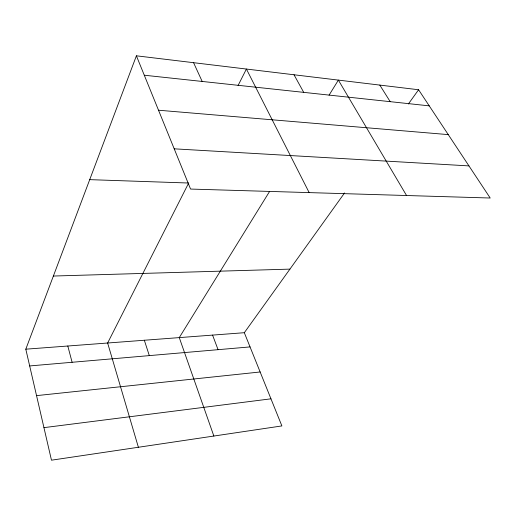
<?xml version="1.0" encoding="UTF-8"?>
<svg xmlns="http://www.w3.org/2000/svg" width="516" height="516" viewBox="0 0 516 516"><rect width="100%" height="100%" fill="white"/><g stroke="black" fill="none" stroke-linecap="round" stroke-linejoin="round"><path stroke-width="0.77" d="M344.559 192.958L244.32 332.704L281.884 425.926L51.471 460.188L25.8 349.184L136.398 55.812L418.586 89.752L490.2 198.021L190.565 189.062L136.398 55.812M238.063 85.521L246.409 69.041L309.168 192.61M269.636 191.359L179.271 337.612L213.856 436.046M329.066 95.176L338.373 80.103L406.55 195.519M408.369 103.993L418.586 89.752M43.944 427.641L270.958 398.823M36.539 395.63L260.148 371.978M29.676 365.941L250.047 346.913M25.8 349.184L244.32 332.704M53.374 276.041L289.928 269.12M89.713 179.645L188.669 183.025L107.631 343.011L138.385 447.269M174.208 148.827L468.954 165.9M158.515 110.218L448.256 134.618M144.286 75.22L429.241 105.864M379.802 85.088L390.206 101.665M294.017 74.768L303.711 92.364M193.565 62.688L202.182 81.444M212.566 335.097L218.068 349.674M144.338 340.244L149.311 355.608M67.809 346.017L72.105 362.277"/></g></svg>
